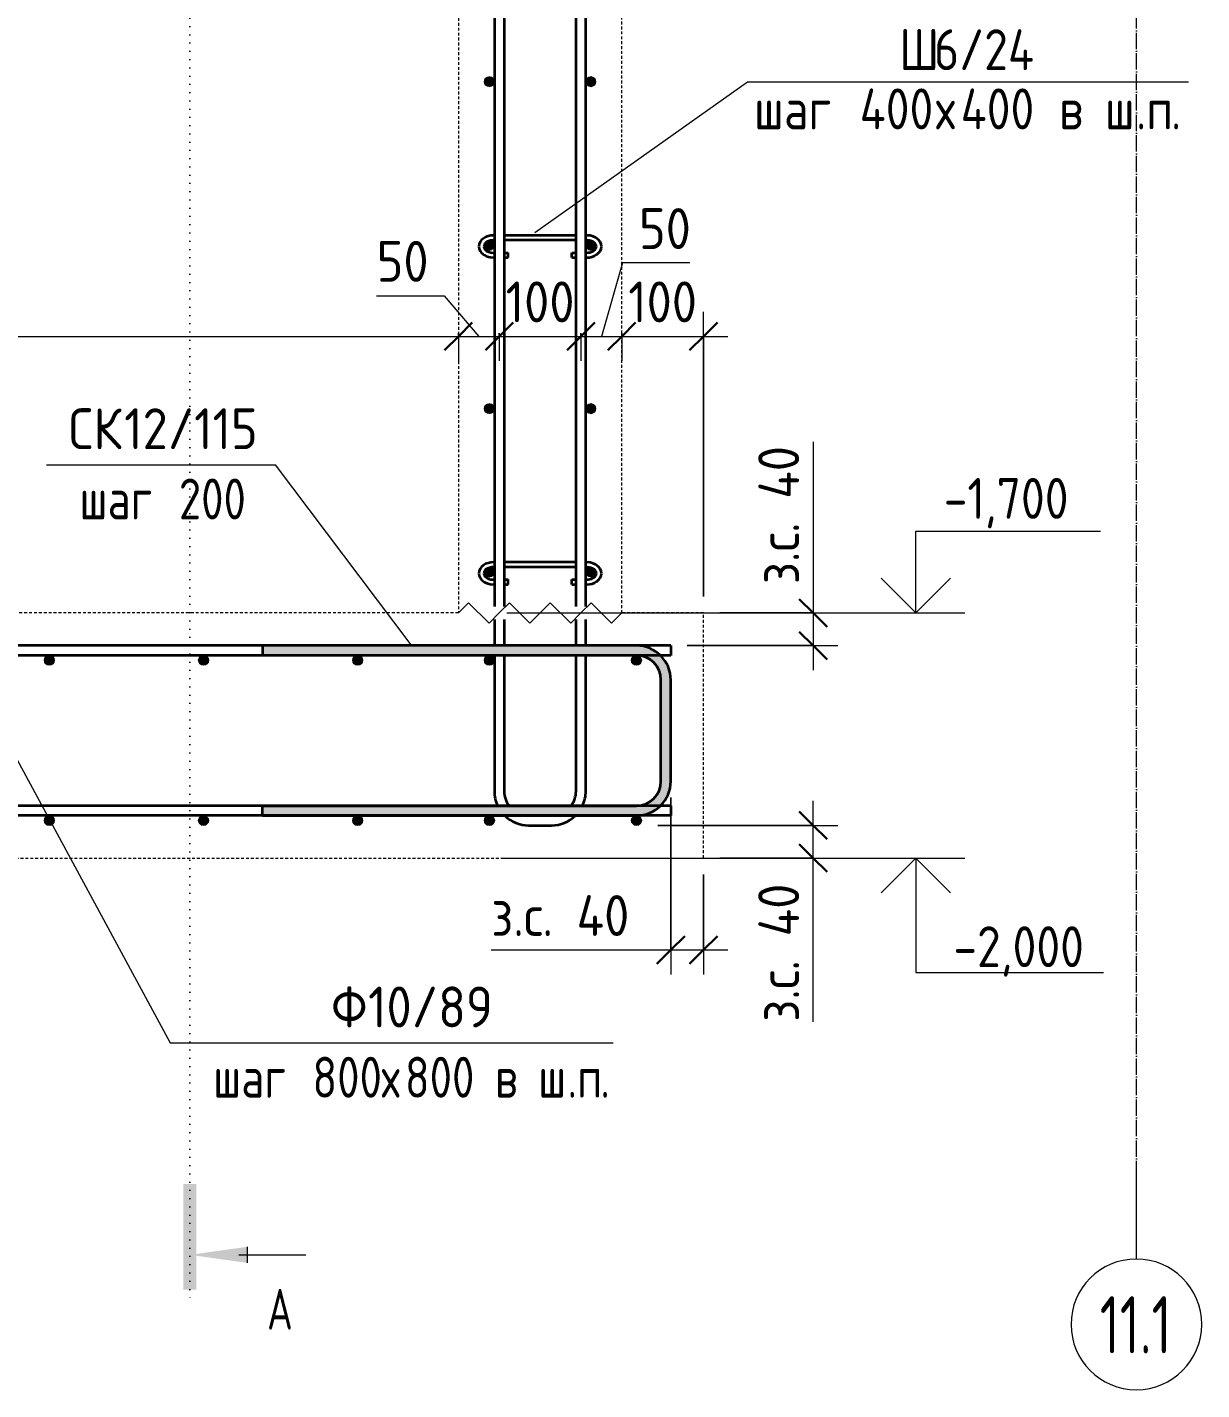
# Model space of a CAD drawing. Header units: millimetres. Extents: x 28954 to 49618, y -2651 to 78735.
# Drawn here: x 44268 to 45706, y -2651 to -983 of the extents above; entities that cross this region are included whole.
import ezdxf

# ---------------------------------------------------------------- set-up
doc = ezdxf.new("R2010")
doc.units = ezdxf.units.MM
for name, pattern in [('01 Штриховая _4 мм_', [6, 3.5, -2.5]), ('02 Штрихпунктирная _20 мм_', [25, 20, -2.5, 0, -2.5]), ('04 Пунктир 10мм', [10, 0, -10])]:
    doc.linetypes.add(name, pattern=pattern)
for name, color, linetype, lineweight in [('AA_Dim', 7, 'Continuous', 9), ('AA_Dim-20', 7, 'Continuous', 9), ('AA_Oformlenie', 7, 'Continuous', 9), ('AA_Razrez', 7, 'Continuous', 9), ('AA_Vinoska', 7, 'Continuous', 9), ('AA_Visotnaya otmetka', 7, 'Continuous', 9), ('KR_Armatura', 7, 'Continuous', 20), ('KR_Armatura_Tonkie', 7, 'Continuous', 20), ('Оси', 7, 'Continuous', 9)]:
    doc.layers.add(name, color=color, linetype=linetype, lineweight=lineweight)
doc.layers.add('AF_Stena_Опалубка', color=7, linetype='Continuous', lineweight=20, true_color=0x0063c6)
doc.layers.add('KR_Fundament', color=7, linetype='Continuous', lineweight=20, true_color=0x804000)
doc.styles.add('ISOCPEUR', font='isocpeur.TTF', dxfattribs={"width": 0.7, "height": 50})
doc.styles.add('ISOCPEUR_1', font='isocpeur.TTF', dxfattribs={"width": 0.9, "height": 50})
doc.styles.add('ISOCPEUR_2', font='isocpeur.TTF', dxfattribs={"width": 0.8, "height": 50})
doc.styles.add('ISOCPEUR_3', font='isocpeur.TTF', dxfattribs={"width": 0.7, "height": 70})
doc.styles.add('ISOCPEUR_4', font='isocpeur.TTF', dxfattribs={"width": 0.85, "height": 50})
doc.dimstyles.new('00_Точн_3_знака__прозр_', dxfattribs={"dimscale": 304.8, "dimtxt": 50.137748, "dimasz": 0.111549, "dimexe": 0.098425, "dimexo": 0.065617, "dimgap": 0.006562, "dimtad": 1, "dimdec": 3, "dimrnd": 0.001, "dimdsep": 46, "dimtxsty": 'ISOCPEUR_1', "dimblk1": 'OBLIQUE', "dimblk2": 'OBLIQUE', "dimsah": 1, "dimcen": 0.09, "dimdle": 0.098425, "dimazin": 0, "dimtfac": 1, "dimtdec": 4, "dimtix": 1, "dimtmove": 0, "dimatfit": 3, "dimfxl": 1, "dimtvp": 1, "dimtolj": 1, "dimtzin": 0, "dimlwd": 18, "dimlwe": 18, "dimarcsym": 2})
doc.dimstyles.new('00_Точн_3_знака__прозр__1', dxfattribs={"dimscale": 304.8, "dimtxt": 50.137748, "dimasz": 0.111549, "dimexe": 0.098425, "dimexo": 0.065617, "dimgap": 0.006562, "dimtad": 1, "dimdec": 3, "dimrnd": 0.001, "dimdsep": 46, "dimtxsty": 'ISOCPEUR_1', "dimblk1": 'OBLIQUE', "dimblk2": 'OBLIQUE', "dimsah": 1, "dimcen": 0.09, "dimdle": 0.098425, "dimazin": 0, "dimtfac": 1, "dimtdec": 4, "dimtix": 1, "dimtmove": 1, "dimatfit": 3, "dimfxl": 1, "dimtvp": 1, "dimtolj": 1, "dimtzin": 0, "dimlwd": 18, "dimlwe": 18, "dimarcsym": 2})

# ---------------------------------------------------------------- blocks, each defined once
blk = doc.blocks.new('Последовательность узлов - 3мм масшт20 маскировка-904226-Б-Б Арм')
at = {"layer": 'AA_Oformlenie'}
for p, q in [((76335, -270), (76347.5, -257.5)), ((76372.5, -282.5), (76347.5, -257.5)), ((76385, -270), (76397.5, -257.5)), ((76422.5, -282.5), (76397.5, -257.5)), ((76435, -270), (76447.5, -257.5)), ((76472.5, -282.5), (76447.5, -257.5)), ((76485, -270), (76497.5, -257.5)), ((76522.5, -282.5), (76497.5, -257.5)), ((76385, -270), (76372.5, -282.5)), ((76435, -270), (76422.5, -282.5)), ((76485, -270), (76472.5, -282.5)), ((76535, -270), (76522.5, -282.5))]:
    blk.add_line(p, q, dxfattribs=at)
blk = doc.blocks.new('Разрез - Номер узла_ спереди-394134-Б-Б Арм')
at = {"layer": 'AA_Razrez'}
for points in [[(77488.3, -2398.9), (77504.2, -2398.9), (77504.2, -2528.1), (77488.3, -2528.1)], [(77567, -2475.6), (77567, -2495.4), (77496.4, -2485.5)]]:
    blk.add_hatch(color=256, dxfattribs=at).paths.add_polyline_path(points)
for p, q in [((77567, -2495.4), (77567, -2475.6)), ((77556.4, -2485.5), (77638.3, -2485.5))]:
    blk.add_line(p, q, dxfattribs=at)
blk = doc.blocks.new('Высотные отметки - Стрелка вниз высокая-400290-Б-Б Арм')
at = {"layer": 'AA_Vinoska'}
for p, q in [((78324.9, -2000), (78444.9, -2000)), ((78384.9, -2000), (78342.5, -2042.4)), ((78384.9, -2000), (78384.9, -2140)), ((78384.9, -2000), (78427.3, -2042.4)), ((78384.9, -2140), (78614.9, -2140))]:
    blk.add_line(p, q, dxfattribs=at)
blk = doc.blocks.new('Высотные отметки - Стрелка вверх-400292-Б-Б Арм')
at = {"layer": 'AA_Vinoska'}
for p, q in [((78384.9, -1600), (78610.9, -1600)), ((78384.9, -1700), (78384.9, -1600)), ((78384.9, -1700), (78342.5, -1657.6)), ((78384.9, -1700), (78427.3, -1657.6)), ((78324.9, -1700), (78444.9, -1700))]:
    blk.add_line(p, q, dxfattribs=at)
blk = doc.blocks.new('DIMBLOCK82-Б-Б Арм')
at = {"layer": 'AA_Dim-20', "color": 30, "lineweight": 30, "true_color": 0xff8000, "transparency": 16777216}
for p, q in [((43506, -1361.6), (43523, -1344.6)), ((44796, -1361.6), (44813, -1344.6)), ((43506, -1361.6), (43489, -1378.6)), ((44796, -1361.6), (44779, -1378.6))]:
    blk.add_line(p, q, dxfattribs=at)
at = {"layer": 'AA_Dim-20', "color": 30, "lineweight": 18, "true_color": 0xff8000, "transparency": 16777216}
for p, q in [((43506, -1357.5), (43506, -1391.6)), ((43506, -1361.6), (43506, -1357.5)), ((43506, -1361.6), (44796, -1361.6)), ((44796, -1357.5), (44796, -1391.6)), ((44796, -1361.6), (44796, -1357.5))]:
    blk.add_line(p, q, dxfattribs=at)
at = {"layer": 'AA_Dim-20', "color": 0, "lineweight": 18, "transparency": 16777216, "insert": (44093.3, -1294.4), "char_height": 50, "width": 138.494, "attachment_point": 1, "line_spacing_factor": 1.135194, "style": 'ISOCPEUR_1'}
blk.add_mtext('1290', dxfattribs=at)
blk = doc.blocks.new('_Oblique')
at = {"color": 0, "linetype": 'ByBlock', "lineweight": -2}
blk.add_line((-0.5, -0.5), (0.5, 0.5), dxfattribs=at)
blk = doc.blocks.new('DIMBLOCK83-Б-Б Арм')
at = {"layer": 'AA_Dim-20', "color": 30, "lineweight": 18, "true_color": 0xff8000, "transparency": 16777216}
for p, q in [((44695.9, -1312), (44778.4, -1312)), ((44778.4, -1312), (44821, -1361.6)), ((44796, -1357.5), (44796, -1391.6)), ((44796, -1361.6), (44796, -1357.5)), ((44796, -1361.6), (44846, -1361.6)), ((44846, -1357.5), (44846, -1391.6)), ((44846, -1361.6), (44846, -1357.5))]:
    blk.add_line(p, q, dxfattribs=at)
at = {"layer": 'AA_Dim-20', "color": 30, "lineweight": 30, "true_color": 0xff8000, "transparency": 16777216}
for p, q in [((44796, -1361.6), (44813, -1344.6)), ((44846, -1361.6), (44863, -1344.6)), ((44796, -1361.6), (44779, -1378.6)), ((44846, -1361.6), (44829, -1378.6))]:
    blk.add_line(p, q, dxfattribs=at)
at = {"layer": 'AA_Dim-20', "color": 0, "lineweight": 18, "transparency": 16777216, "insert": (44695.9, -1244.8), "char_height": 50, "width": 74.923, "attachment_point": 1, "line_spacing_factor": 1.135194, "style": 'ISOCPEUR_1'}
blk.add_mtext('50', dxfattribs=at)
blk = doc.blocks.new('DIMBLOCK84-Б-Б Арм')
at = {"layer": 'AA_Dim-20', "color": 30, "lineweight": 30, "true_color": 0xff8000, "transparency": 16777216}
for p, q in [((44846, -1361.6), (44863, -1344.6)), ((44946, -1361.6), (44963, -1344.6)), ((44846, -1361.6), (44829, -1378.6)), ((44946, -1361.6), (44929, -1378.6))]:
    blk.add_line(p, q, dxfattribs=at)
at = {"layer": 'AA_Dim-20', "color": 30, "lineweight": 18, "true_color": 0xff8000, "transparency": 16777216}
for p, q in [((44846, -1357.5), (44846, -1391.6)), ((44846, -1361.6), (44846, -1357.5)), ((44846, -1361.6), (44946, -1361.6)), ((44946, -1357.5), (44946, -1391.6)), ((44946, -1361.6), (44946, -1357.5))]:
    blk.add_line(p, q, dxfattribs=at)
at = {"layer": 'AA_Dim-20', "color": 0, "lineweight": 18, "transparency": 16777216, "insert": (44853.9, -1294.4), "char_height": 50, "width": 101.032, "attachment_point": 1, "line_spacing_factor": 1.135194, "style": 'ISOCPEUR_1'}
blk.add_mtext('100', dxfattribs=at)
blk = doc.blocks.new('DIMBLOCK85-Б-Б Арм')
at = {"layer": 'AA_Dim-20', "color": 30, "lineweight": 18, "true_color": 0xff8000, "transparency": 16777216}
for p, q in [((44997, -1271.8), (44971, -1361.6)), ((45079.5, -1271.8), (44997, -1271.8)), ((44946, -1357.5), (44946, -1391.6)), ((44946, -1361.6), (44946, -1357.5)), ((44946, -1361.6), (45026, -1361.6)), ((44996, -1357.5), (44996, -1391.6)), ((44996, -1361.6), (44996, -1357.5))]:
    blk.add_line(p, q, dxfattribs=at)
at = {"layer": 'AA_Dim-20', "color": 30, "lineweight": 30, "true_color": 0xff8000, "transparency": 16777216}
for p, q in [((44946, -1361.6), (44963, -1344.6)), ((44996, -1361.6), (45013, -1344.6)), ((44946, -1361.6), (44929, -1378.6)), ((44996, -1361.6), (44979, -1378.6))]:
    blk.add_line(p, q, dxfattribs=at)
at = {"layer": 'AA_Dim-20', "color": 0, "lineweight": 18, "transparency": 16777216, "insert": (45017, -1204.7), "char_height": 50, "width": 74.923, "attachment_point": 1, "line_spacing_factor": 1.135194, "style": 'ISOCPEUR_1'}
blk.add_mtext('50', dxfattribs=at)
blk = doc.blocks.new('DIMBLOCK86-Б-Б Арм')
at = {"layer": 'AA_Dim-20', "color": 30, "lineweight": 18, "true_color": 0xff8000, "transparency": 16777216}
for p, q in [((45096, -1680), (45096, -1331.6)), ((44966, -1361.6), (45126, -1361.6)), ((44996, -1357.5), (44996, -1391.6)), ((44996, -1361.6), (44996, -1357.5)), ((45096, -1361.6), (45096, -1680))]:
    blk.add_line(p, q, dxfattribs=at)
at = {"layer": 'AA_Dim-20', "color": 30, "lineweight": 30, "true_color": 0xff8000, "transparency": 16777216}
for p, q in [((44996, -1361.6), (45013, -1344.6)), ((45096, -1361.6), (45113, -1344.6)), ((44996, -1361.6), (44979, -1378.6)), ((45096, -1361.6), (45079, -1378.6))]:
    blk.add_line(p, q, dxfattribs=at)
at = {"layer": 'AA_Dim-20', "color": 0, "lineweight": 18, "transparency": 16777216, "insert": (45003.9, -1294.4), "char_height": 50, "width": 101.032, "attachment_point": 1, "line_spacing_factor": 1.135194, "style": 'ISOCPEUR_1'}
blk.add_mtext('100', dxfattribs=at)
blk = doc.blocks.new('DIMBLOCK93-Б-Б Арм')
at = {"layer": 'AA_Dim-20', "color": 30, "lineweight": 18, "true_color": 0xff8000, "transparency": 16777216}
for p, q in [((45056, -1926), (45056, -2142.4)), ((45056, -2112.4), (45056, -1926)), ((45096, -2020), (45096, -2142.4)), ((45096, -2112.4), (45096, -2020)), ((44836.2, -2112.4), (45030.3, -2112.4)), ((45026, -2112.4), (45126, -2112.4)), ((45030.3, -2112.4), (45076, -2112.4))]:
    blk.add_line(p, q, dxfattribs=at)
at = {"layer": 'AA_Dim-20', "color": 30, "lineweight": 30, "true_color": 0xff8000, "transparency": 16777216}
for p, q in [((45056, -2112.4), (45073, -2095.4)), ((45096, -2112.4), (45113, -2095.4)), ((45056, -2112.4), (45039, -2129.4)), ((45096, -2112.4), (45079, -2129.4))]:
    blk.add_line(p, q, dxfattribs=at)
at = {"layer": 'AA_Dim-20', "color": 0, "lineweight": 18, "transparency": 16777216, "insert": (44836.2, -2045.3), "char_height": 50, "width": 208.876, "attachment_point": 1, "line_spacing_factor": 1.135194, "style": 'ISOCPEUR_1'}
blk.add_mtext('з.с. 40', dxfattribs=at)
blk = doc.blocks.new('DIMBLOCK94-Б-Б Арм')
at = {"layer": 'AA_Dim-20', "color": 30, "lineweight": 18, "true_color": 0xff8000, "transparency": 16777216}
for p, q in [((45230.3, -2030), (45230.3, -1930)), ((45040, -1960), (45260.3, -1960)), ((45230.3, -1960), (45040, -1960)), ((45230.3, -2006.3), (45230.3, -1980)), ((45116, -2000), (45260.3, -2000)), ((45230.3, -2000), (45116, -2000)), ((45230.3, -2200.3), (45230.3, -2006.3))]:
    blk.add_line(p, q, dxfattribs=at)
at = {"layer": 'AA_Dim-20', "color": 30, "lineweight": 30, "true_color": 0xff8000, "transparency": 16777216}
for p, q in [((45230.3, -1960), (45213.3, -1943)), ((45230.3, -1960), (45247.3, -1977)), ((45230.3, -2000), (45213.3, -1983)), ((45230.3, -2000), (45247.3, -2017))]:
    blk.add_line(p, q, dxfattribs=at)
at = {"layer": 'AA_Dim-20', "color": 0, "lineweight": 18, "transparency": 16777216, "insert": (45163.1, -2200.3), "char_height": 50, "width": 208.876, "attachment_point": 1, "rotation": 90, "line_spacing_factor": 1.135194, "style": 'ISOCPEUR_1'}
blk.add_mtext('з.с. 40', dxfattribs=at)
blk = doc.blocks.new('DIMBLOCK95-Б-Б Арм')
at = {"layer": 'AA_Dim-20', "color": 30, "lineweight": 18, "true_color": 0xff8000, "transparency": 16777216}
for p, q in [((45230.3, -1490.7), (45230.3, -1684.8)), ((45230.3, -1670), (45230.3, -1770)), ((45116, -1700), (45260.3, -1700)), ((45230.3, -1700), (45116, -1700)), ((45230.3, -1684.8), (45230.3, -1720)), ((45076, -1740), (45260.3, -1740)), ((45230.3, -1740), (45076, -1740))]:
    blk.add_line(p, q, dxfattribs=at)
at = {"layer": 'AA_Dim-20', "color": 30, "lineweight": 30, "true_color": 0xff8000, "transparency": 16777216}
for p, q in [((45230.3, -1700), (45213.3, -1683)), ((45230.3, -1700), (45247.3, -1717)), ((45230.3, -1740), (45213.3, -1723)), ((45230.3, -1740), (45247.3, -1757))]:
    blk.add_line(p, q, dxfattribs=at)
at = {"layer": 'AA_Dim-20', "color": 0, "lineweight": 18, "transparency": 16777216, "insert": (45163.1, -1664.8), "char_height": 50, "width": 208.876, "attachment_point": 1, "rotation": 90, "line_spacing_factor": 1.135194, "style": 'ISOCPEUR_1'}
blk.add_mtext('з.с. 40', dxfattribs=at)
blk = doc.blocks.new('042_М_Арматуры - Диам длина поз _ Комментарий полка 25-3827468-Б-Б Арм')
at = {"layer": 'AA_Vinoska'}
blk.add_line((77514.3, -2226.2), (78014.3, -2226.2), dxfattribs=at)
blk = doc.blocks.new('044_М_Универсальная с полкой - Марка_Комментарий полка 27-3828024-Б-Б Арм')
at = {"layer": 'AA_Vinoska'}
blk.add_line((78178.8, -1050.3), (78718.8, -1050.3), dxfattribs=at)
blk = doc.blocks.new('042_М_Арматуры - Диам длина поз _ Комментарий-2260297-Б-Б Арм')
at = {"layer": 'AA_Vinoska'}
blk.add_line((76659.7, -2319.6), (76939.7, -2319.6), dxfattribs=at)
blk = doc.blocks.new('Ось сетки - d_4мм-2765513-Б-Б Арм')
at = {"layer": 'Оси', "color": 12, "true_color": 0xc80000}
for start, end in [(0, 180), (0, 180), (180, 360), (180, 360)]:
    blk.add_arc((75655, -2570.6), 80, start, end, dxfattribs=at)

msp = doc.modelspace()

# ---------------------------------------------------------------- hatches: boundary and pattern name
at = {"layer": 'KR_Armatura', "lineweight": 9}
h = msp.add_hatch(color=256, dxfattribs=at)
edge = h.paths.add_edge_path()
edge.add_arc((44833.991, -1050), 6, 0, 360)
for points in [[(44833.991, -1056), (44839.1872, -1053), (44839.1872, -1047), (44833.991, -1044), (44828.7948, -1047), (44828.7948, -1053)], [(44957.991, -1056), (44963.1872, -1053), (44963.1872, -1047), (44957.991, -1044), (44952.7948, -1047), (44952.7948, -1053)], [(44833.991, -1256), (44839.1872, -1253), (44839.1872, -1247), (44833.991, -1244), (44828.7948, -1247), (44828.7948, -1253)], [(44957.991, -1256), (44963.1872, -1253), (44963.1872, -1247), (44957.991, -1244), (44952.7948, -1247), (44952.7948, -1253)], [(44833.991, -1456), (44839.1872, -1453), (44839.1872, -1447), (44833.991, -1444), (44828.7948, -1447), (44828.7948, -1453)], [(44957.991, -1456), (44963.1872, -1453), (44963.1872, -1447), (44957.991, -1444), (44952.7948, -1447), (44952.7948, -1453)], [(44833.991, -1656), (44839.1872, -1653), (44839.1872, -1647), (44833.991, -1644), (44828.7948, -1647), (44828.7948, -1653)], [(44957.991, -1656), (44963.1872, -1653), (44963.1872, -1647), (44957.991, -1644), (44952.7948, -1647), (44952.7948, -1653)]]:
    msp.add_hatch(color=256, dxfattribs=at).paths.add_polyline_path(points)
h = msp.add_hatch(color=256, dxfattribs=at)
edge = h.paths.add_edge_path()
edge.add_arc((44957.991, -1050), 6, 0, 360)
h = msp.add_hatch(color=256, dxfattribs=at)
edge = h.paths.add_edge_path()
edge.add_arc((44833.991, -1250), 6, 0, 360)
h = msp.add_hatch(color=256, dxfattribs=at)
edge = h.paths.add_edge_path()
edge.add_arc((44957.991, -1250), 6, 0, 360)
h = msp.add_hatch(color=256, dxfattribs=at)
edge = h.paths.add_edge_path()
edge.add_arc((44833.991, -1450), 6, 0, 360)
h = msp.add_hatch(color=256, dxfattribs=at)
edge = h.paths.add_edge_path()
edge.add_arc((44957.991, -1450), 6, 0, 360)
h = msp.add_hatch(color=256, dxfattribs=at)
edge = h.paths.add_edge_path()
edge.add_arc((44833.991, -1650), 6, 0, 360)
h = msp.add_hatch(color=256, dxfattribs=at)
edge = h.paths.add_edge_path()
edge.add_arc((44957.991, -1650), 6, 0, 360)
at = {"layer": 'KR_Armatura'}
h = msp.add_hatch(color=256, dxfattribs=at)
edge = h.paths.add_edge_path()
edge.add_arc((44295.3243, -1758), 6, 0, 360)
for points in [[(44292.3243, -1763.1962), (44298.3243, -1763.1962), (44301.3243, -1758), (44298.3243, -1752.8038), (44292.3243, -1752.8038), (44289.3243, -1758)], [(44480.991, -1763.1962), (44486.991, -1763.1962), (44489.991, -1758), (44486.991, -1752.8038), (44480.991, -1752.8038), (44477.991, -1758)], [(44669.6577, -1763.1962), (44675.6577, -1763.1962), (44678.6577, -1758), (44675.6577, -1752.8038), (44669.6577, -1752.8038), (44666.6577, -1758)], [(44830.991, -1763.1962), (44836.991, -1763.1962), (44839.991, -1758), (44836.991, -1752.8038), (44830.991, -1752.8038), (44827.991, -1758)], [(45010.991, -1763.1962), (45016.991, -1763.1962), (45019.991, -1758), (45016.991, -1752.8038), (45010.991, -1752.8038), (45007.991, -1758)], [(44292.3243, -1959.1962), (44298.3243, -1959.1962), (44301.3243, -1954), (44298.3243, -1948.8038), (44292.3243, -1948.8038), (44289.3243, -1954)], [(44480.991, -1959.1962), (44486.991, -1959.1962), (44489.991, -1954), (44486.991, -1948.8038), (44480.991, -1948.8038), (44477.991, -1954)], [(44669.6577, -1959.1962), (44675.6577, -1959.1962), (44678.6577, -1954), (44675.6577, -1948.8038), (44669.6577, -1948.8038), (44666.6577, -1954)], [(44830.991, -1959.1962), (44836.991, -1959.1962), (44839.991, -1954), (44836.991, -1948.8038), (44830.991, -1948.8038), (44827.991, -1954)], [(45010.991, -1959.1962), (45016.991, -1959.1962), (45019.991, -1954), (45016.991, -1948.8038), (45010.991, -1948.8038), (45007.991, -1954)]]:
    msp.add_hatch(color=256, dxfattribs=at).paths.add_polyline_path(points)
h = msp.add_hatch(color=256, dxfattribs=at)
edge = h.paths.add_edge_path()
edge.add_arc((44483.991, -1758), 6, 0, 360)
h = msp.add_hatch(color=256, dxfattribs=at)
edge = h.paths.add_edge_path()
edge.add_arc((44672.6577, -1758), 6, 0, 360)
h = msp.add_hatch(color=256, dxfattribs=at)
edge = h.paths.add_edge_path()
edge.add_arc((44833.991, -1758), 6, 0, 360)
h = msp.add_hatch(color=256, dxfattribs=at)
edge = h.paths.add_edge_path()
edge.add_arc((45013.991, -1758), 6, 0, 360)
h = msp.add_hatch(color=256, dxfattribs=at)
edge = h.paths.add_edge_path()
edge.add_arc((44295.3243, -1954), 6, 0, 360)
h = msp.add_hatch(color=256, dxfattribs=at)
edge = h.paths.add_edge_path()
edge.add_arc((44483.991, -1954), 6, 0, 360)
h = msp.add_hatch(color=256, dxfattribs=at)
edge = h.paths.add_edge_path()
edge.add_arc((44672.6577, -1954), 6, 0, 360)
h = msp.add_hatch(color=256, dxfattribs=at)
edge = h.paths.add_edge_path()
edge.add_arc((44833.991, -1954), 6, 0, 360)
h = msp.add_hatch(color=256, dxfattribs=at)
edge = h.paths.add_edge_path()
edge.add_arc((45013.991, -1954), 6, 0, 360)
at = {"layer": 'KR_Armatura_Tonkie'}
for points in [[(44807.4158, -1752), (45013.991, -1752), (45013.991, -1740), (44555.991, -1740), (44555.991, -1752), (44571.466, -1752)], [(45043.991, -1782), (45055.991, -1782), (45054.5599, -1771.1296), (45050.3641, -1761), (45043.3656, -1752.053), (45034.991, -1745.6269), (45024.8614, -1741.4311), (45013.991, -1740), (45013.991, -1752), (45021.7556, -1753.0222), (45028.991, -1756.0192), (45035.2042, -1760.7868), (45039.9718, -1767), (45042.9688, -1774.2354), (45043.3656, -1777.2492)], [(45055.991, -1906), (45055.991, -1782), (45043.991, -1782), (45043.991, -1906)], [(45013.991, -1948), (45024.8614, -1946.5689), (45034.991, -1942.3731), (45043.6895, -1935.6985), (45050.3641, -1927), (45054.5599, -1916.8704), (45055.991, -1906), (45043.991, -1906), (45042.9688, -1913.7646), (45039.9718, -1921), (45035.2042, -1927.2132), (45028.991, -1931.9808), (45021.7556, -1934.9778), (45013.991, -1936)], [(44555.991, -1948), (45013.991, -1948), (45013.991, -1936), (44555.991, -1936)]]:
    msp.add_hatch(color=256, dxfattribs=at).paths.add_polyline_path(points)

# ---------------------------------------------------------------- linework, layer by layer
at = {"layer": 'AA_Razrez', "color": 7, "linetype": '04 Пунктир 10мм', "true_color": 0xffffff}
msp.add_line((44467.3456, 643.6944), (44467.3456, -2545.5184), dxfattribs=at)
at = {"layer": 'AA_Vinoska'}
for p, q in [((44889.6806, -1234.4382), (45149.8311, -1050.3385)), ((44738.1741, -1738.9768), (44571.9353, -1518.5966)), ((44242.0738, -1854.1355), (44443.2357, -2226.1715)), ((44443.2357, -2226.1715), (44485.2491, -2226.1715))]:
    msp.add_line(p, q, dxfattribs=at)
at = {"layer": 'AA_Visotnaya otmetka', "color": 92, "true_color": 0x00cc00}
for p, q in [((44855.3769, -1700), (45019.3407, -1700)), ((45019.3407, -1700), (45355.8979, -1700))]:
    msp.add_line(p, q, dxfattribs=at)
at = {"layer": 'AA_Visotnaya otmetka'}
for p, q in [((44849.6238, -2000), (45137.2795, -2000)), ((45137.2795, -2000), (45355.8979, -2000))]:
    msp.add_line(p, q, dxfattribs=at)
at = {"layer": 'AF_Stena_Опалубка', "linetype": '01 Штриховая _4 мм_'}
for p, q in [((44795.991, -270), (44795.991, -1700)), ((44995.991, -1700), (44995.991, -270))]:
    msp.add_line(p, q, dxfattribs=at)
at = {"layer": 'KR_Armatura', "lineweight": 9}
for p, q in [((44833.991, -1044), (44828.7948, -1047)), ((44828.7948, -1047), (44828.7948, -1053)), ((44839.1872, -1047), (44833.991, -1044)), ((44839.1872, -1053), (44839.1872, -1047)), ((44957.991, -1044), (44952.7948, -1047)), ((44952.7948, -1047), (44952.7948, -1053)), ((44963.1872, -1047), (44957.991, -1044)), ((44963.1872, -1053), (44963.1872, -1047)), ((44828.7948, -1053), (44833.991, -1056)), ((44833.991, -1056), (44839.1872, -1053)), ((44952.7948, -1053), (44957.991, -1056)), ((44957.991, -1056), (44963.1872, -1053)), ((44833.991, -1244), (44828.7948, -1247)), ((44828.7948, -1247), (44828.7948, -1253)), ((44839.1872, -1247), (44833.991, -1244)), ((44839.1872, -1253), (44839.1872, -1247)), ((44957.991, -1244), (44952.7948, -1247)), ((44952.7948, -1247), (44952.7948, -1253)), ((44963.1872, -1247), (44957.991, -1244)), ((44963.1872, -1253), (44963.1872, -1247)), ((44828.7948, -1253), (44833.991, -1256)), ((44833.991, -1256), (44839.1872, -1253)), ((44952.7948, -1253), (44957.991, -1256)), ((44957.991, -1256), (44963.1872, -1253)), ((44833.991, -1444), (44828.7948, -1447)), ((44828.7948, -1447), (44828.7948, -1453)), ((44839.1872, -1447), (44833.991, -1444)), ((44839.1872, -1453), (44839.1872, -1447)), ((44957.991, -1444), (44952.7948, -1447)), ((44952.7948, -1447), (44952.7948, -1453)), ((44963.1872, -1447), (44957.991, -1444)), ((44963.1872, -1453), (44963.1872, -1447)), ((44828.7948, -1453), (44833.991, -1456)), ((44833.991, -1456), (44839.1872, -1453)), ((44952.7948, -1453), (44957.991, -1456)), ((44957.991, -1456), (44963.1872, -1453)), ((44833.991, -1644), (44828.7948, -1647)), ((44828.7948, -1647), (44828.7948, -1653)), ((44839.1872, -1647), (44833.991, -1644)), ((44839.1872, -1653), (44839.1872, -1647)), ((44957.991, -1644), (44952.7948, -1647)), ((44952.7948, -1647), (44952.7948, -1653)), ((44963.1872, -1647), (44957.991, -1644)), ((44963.1872, -1653), (44963.1872, -1647)), ((44828.7948, -1653), (44833.991, -1656)), ((44833.991, -1656), (44839.1872, -1653)), ((44952.7948, -1653), (44957.991, -1656)), ((44957.991, -1656), (44963.1872, -1653))]:
    msp.add_line(p, q, dxfattribs=at)
at = {"layer": 'KR_Armatura'}
for p, q in [((44292.3243, -1752.8038), (44289.3243, -1758)), ((44289.3243, -1758), (44292.3243, -1763.1962)), ((44298.3243, -1752.8038), (44292.3243, -1752.8038)), ((44292.3243, -1763.1962), (44298.3243, -1763.1962)), ((44301.3243, -1758), (44298.3243, -1752.8038)), ((44298.3243, -1763.1962), (44301.3243, -1758)), ((44480.991, -1752.8038), (44477.991, -1758)), ((44477.991, -1758), (44480.991, -1763.1962)), ((44486.991, -1752.8038), (44480.991, -1752.8038)), ((44480.991, -1763.1962), (44486.991, -1763.1962)), ((44489.991, -1758), (44486.991, -1752.8038)), ((44486.991, -1763.1962), (44489.991, -1758)), ((44669.6577, -1752.8038), (44666.6577, -1758)), ((44666.6577, -1758), (44669.6577, -1763.1962)), ((44675.6577, -1752.8038), (44669.6577, -1752.8038)), ((44669.6577, -1763.1962), (44675.6577, -1763.1962)), ((44678.6577, -1758), (44675.6577, -1752.8038)), ((44675.6577, -1763.1962), (44678.6577, -1758)), ((44830.991, -1752.8038), (44827.991, -1758)), ((44827.991, -1758), (44830.991, -1763.1962)), ((44836.991, -1752.8038), (44830.991, -1752.8038)), ((44830.991, -1763.1962), (44836.991, -1763.1962)), ((44839.991, -1758), (44836.991, -1752.8038)), ((44836.991, -1763.1962), (44839.991, -1758)), ((45010.991, -1752.8038), (45007.991, -1758)), ((45007.991, -1758), (45010.991, -1763.1962)), ((45016.991, -1752.8038), (45010.991, -1752.8038)), ((45010.991, -1763.1962), (45016.991, -1763.1962)), ((45019.991, -1758), (45016.991, -1752.8038)), ((45016.991, -1763.1962), (45019.991, -1758)), ((44292.3243, -1948.8038), (44289.3243, -1954)), ((44298.3243, -1948.8038), (44292.3243, -1948.8038)), ((44301.3243, -1954), (44298.3243, -1948.8038)), ((44480.991, -1948.8038), (44477.991, -1954)), ((44486.991, -1948.8038), (44480.991, -1948.8038)), ((44489.991, -1954), (44486.991, -1948.8038)), ((44669.6577, -1948.8038), (44666.6577, -1954)), ((44675.6577, -1948.8038), (44669.6577, -1948.8038)), ((44678.6577, -1954), (44675.6577, -1948.8038)), ((44830.991, -1948.8038), (44827.991, -1954)), ((44836.991, -1948.8038), (44830.991, -1948.8038)), ((44839.991, -1954), (44836.991, -1948.8038)), ((45010.991, -1948.8038), (45007.991, -1954)), ((45016.991, -1948.8038), (45010.991, -1948.8038)), ((45019.991, -1954), (45016.991, -1948.8038)), ((44289.3243, -1954), (44292.3243, -1959.1962)), ((44292.3243, -1959.1962), (44298.3243, -1959.1962)), ((44298.3243, -1959.1962), (44301.3243, -1954)), ((44477.991, -1954), (44480.991, -1959.1962)), ((44480.991, -1959.1962), (44486.991, -1959.1962)), ((44486.991, -1959.1962), (44489.991, -1954)), ((44666.6577, -1954), (44669.6577, -1959.1962)), ((44669.6577, -1959.1962), (44675.6577, -1959.1962)), ((44675.6577, -1959.1962), (44678.6577, -1954)), ((44827.991, -1954), (44830.991, -1959.1962)), ((44830.991, -1959.1962), (44836.991, -1959.1962)), ((44836.991, -1959.1962), (44839.991, -1954)), ((45007.991, -1954), (45010.991, -1959.1962)), ((45010.991, -1959.1962), (45016.991, -1959.1962)), ((45016.991, -1959.1962), (45019.991, -1954))]:
    msp.add_line(p, q, dxfattribs=at)
at = {"layer": 'KR_Armatura', "lineweight": 9}
for centre in [(44833.991, -1050), (44957.991, -1050), (44833.991, -1250), (44957.991, -1250), (44833.991, -1450), (44957.991, -1450), (44833.991, -1650), (44957.991, -1650)]:
    msp.add_circle(centre, 6, dxfattribs=at)
at = {"layer": 'KR_Armatura'}
for centre in [(44295.3243, -1758), (44483.991, -1758), (44672.6577, -1758), (44833.991, -1758), (45013.991, -1758), (44295.3243, -1954), (44483.991, -1954), (44672.6577, -1954), (44833.991, -1954), (45013.991, -1954)]:
    msp.add_circle(centre, 6, dxfattribs=at)
at = {"layer": 'KR_Armatura_Tonkie', "lineweight": 35}
for p, q in [((44839.991, -278), (44839.991, -1692)), ((44851.991, -278), (44851.991, -1692)), ((44939.991, -1692), (44939.991, -278)), ((44951.991, -1692), (44951.991, -278)), ((44821.3913, -1248.725), (44820.991, -1251.6066)), ((44822.5442, -1246.0313), (44821.3913, -1248.725)), ((44824.3385, -1243.6534), (44822.5442, -1246.0313)), ((44826.6523, -1241.6571), (44824.3385, -1243.6534)), ((44829.3759, -1240.0751), (44826.6523, -1241.6571)), ((44827.3562, -1250.3353), (44826.991, -1251.6066)), ((44827.7214, -1249.064), (44827.3562, -1250.3353)), ((44828.6994, -1247.7743), (44827.7214, -1249.064)), ((44830.1164, -1246.5561), (44828.6994, -1247.7743)), ((44832.4075, -1238.9283), (44829.3759, -1240.0751)), ((44830.9809, -1246.0023), (44830.1164, -1246.5561)), ((44832.9807, -1245.0587), (44830.9809, -1246.0023)), ((44835.6468, -1238.233), (44832.4075, -1238.9283)), ((44835.2659, -1244.39), (44832.9807, -1245.0587)), ((44837.103, -1244.0984), (44835.2659, -1244.39)), ((44838.991, -1238), (44835.6468, -1238.233)), ((44838.991, -1244), (44837.103, -1244.0984)), ((44839.991, -1238), (44838.991, -1238)), ((44839.991, -1244), (44838.991, -1244)), ((44939.991, -1238), (44851.991, -1238)), ((44939.991, -1244), (44851.991, -1244)), ((44952.991, -1238), (44951.991, -1238)), ((44952.991, -1244), (44951.991, -1244)), ((44953.2011, -1238.0009), (44952.991, -1238)), ((44953.6229, -1244.011), (44952.991, -1244)), ((44957.1589, -1238.3638), (44953.2011, -1238.0009)), ((44956.1125, -1244.2719), (44953.6229, -1244.011)), ((44959.0013, -1245.0587), (44956.1125, -1244.2719)), ((44961.1226, -1239.4462), (44957.1589, -1238.3638)), ((44961.0011, -1246.0023), (44959.0013, -1245.0587)), ((44963.2826, -1247.7743), (44961.0011, -1246.0023)), ((44964.0127, -1240.8128), (44961.1226, -1239.4462)), ((44964.2606, -1249.064), (44963.2826, -1247.7743)), ((44967.6435, -1243.6534), (44964.0127, -1240.8128)), ((44964.991, -1251.6066), (44964.2606, -1249.064)), ((44969.4378, -1246.0313), (44967.6435, -1243.6534)), ((44970.5907, -1248.725), (44969.4378, -1246.0313)), ((44970.991, -1251.6066), (44970.5907, -1248.725)), ((44820.991, -1251.6066), (44821.3913, -1254.4882)), ((44821.3913, -1254.4882), (44822.5442, -1257.1819)), ((44822.5442, -1257.1819), (44824.3385, -1259.5598)), ((44824.3385, -1259.5598), (44827.9693, -1262.4004)), ((44826.991, -1251.6066), (44827.7214, -1254.1492)), ((44827.7214, -1254.1492), (44828.6994, -1255.4389)), ((44827.9693, -1262.4004), (44830.8594, -1263.767)), ((44828.6994, -1255.4389), (44830.9809, -1257.2109)), ((44830.8594, -1263.767), (44834.8231, -1264.8494)), ((44830.9809, -1257.2109), (44832.9807, -1258.1545)), ((44832.9807, -1258.1545), (44835.8695, -1258.9413)), ((44834.8231, -1264.8494), (44838.7809, -1265.2123)), ((44835.8695, -1258.9413), (44838.3591, -1259.2022)), ((44838.3591, -1259.2022), (44838.991, -1259.2132)), ((44838.7809, -1265.2123), (44838.991, -1265.2132)), ((44838.991, -1259.2132), (44839.991, -1259.2132)), ((44838.991, -1265.2132), (44839.991, -1265.2132)), ((44851.991, -1259.2132), (44856.991, -1259.2132)), ((44851.991, -1265.2132), (44856.991, -1265.2132)), ((44856.991, -1265.2132), (44856.991, -1259.2132)), ((44934.991, -1259.2132), (44939.991, -1259.2132)), ((44934.991, -1265.2132), (44934.991, -1259.2132)), ((44934.991, -1265.2132), (44939.991, -1265.2132)), ((44951.991, -1259.2132), (44952.991, -1259.2132)), ((44951.991, -1265.2132), (44952.991, -1265.2132)), ((44952.991, -1259.2132), (44954.879, -1259.1148)), ((44952.991, -1265.2132), (44956.3352, -1264.9802)), ((44954.879, -1259.1148), (44956.7161, -1258.8232)), ((44956.3352, -1264.9802), (44959.5745, -1264.2849)), ((44956.7161, -1258.8232), (44959.0013, -1258.1545)), ((44959.0013, -1258.1545), (44961.0011, -1257.2109)), ((44959.5745, -1264.2849), (44962.6061, -1263.1382)), ((44961.0011, -1257.2109), (44961.8656, -1256.6571)), ((44961.8656, -1256.6571), (44963.2826, -1255.4389)), ((44962.6061, -1263.1382), (44965.3297, -1261.5561)), ((44963.2826, -1255.4389), (44964.2606, -1254.1492)), ((44964.2606, -1254.1492), (44964.6258, -1252.8779)), ((44964.6258, -1252.8779), (44964.991, -1251.6066)), ((44965.3297, -1261.5561), (44967.6435, -1259.5598)), ((44967.6435, -1259.5598), (44969.4378, -1257.1819)), ((44969.4378, -1257.1819), (44970.5907, -1254.4882)), ((44970.5907, -1254.4882), (44970.991, -1251.6066)), ((44821.3913, -1648.725), (44820.991, -1651.6066)), ((44822.5442, -1646.0313), (44821.3913, -1648.725)), ((44824.3385, -1643.6534), (44822.5442, -1646.0313)), ((44826.6523, -1641.6571), (44824.3385, -1643.6534)), ((44829.3759, -1640.0751), (44826.6523, -1641.6571)), ((44827.3562, -1650.3353), (44826.991, -1651.6066)), ((44827.7214, -1649.064), (44827.3562, -1650.3353)), ((44828.6994, -1647.7743), (44827.7214, -1649.064)), ((44830.1164, -1646.5561), (44828.6994, -1647.7743)), ((44832.4075, -1638.9283), (44829.3759, -1640.0751)), ((44830.9809, -1646.0023), (44830.1164, -1646.5561)), ((44832.9807, -1645.0587), (44830.9809, -1646.0023)), ((44835.6468, -1638.233), (44832.4075, -1638.9283)), ((44835.2659, -1644.39), (44832.9807, -1645.0587)), ((44837.103, -1644.0984), (44835.2659, -1644.39)), ((44838.991, -1638), (44835.6468, -1638.233)), ((44838.991, -1644), (44837.103, -1644.0984)), ((44839.991, -1638), (44838.991, -1638)), ((44839.991, -1644), (44838.991, -1644)), ((44939.991, -1638), (44851.991, -1638)), ((44939.991, -1644), (44851.991, -1644)), ((44952.991, -1638), (44951.991, -1638)), ((44952.991, -1644), (44951.991, -1644)), ((44953.2011, -1638.0009), (44952.991, -1638)), ((44953.6229, -1644.011), (44952.991, -1644)), ((44957.1589, -1638.3638), (44953.2011, -1638.0009)), ((44956.1125, -1644.2719), (44953.6229, -1644.011)), ((44959.0013, -1645.0587), (44956.1125, -1644.2719)), ((44961.1226, -1639.4462), (44957.1589, -1638.3638)), ((44961.0011, -1646.0023), (44959.0013, -1645.0587)), ((44963.2826, -1647.7743), (44961.0011, -1646.0023)), ((44964.0127, -1640.8128), (44961.1226, -1639.4462)), ((44964.2606, -1649.064), (44963.2826, -1647.7743)), ((44967.6435, -1643.6534), (44964.0127, -1640.8128)), ((44964.991, -1651.6066), (44964.2606, -1649.064)), ((44969.4378, -1646.0313), (44967.6435, -1643.6534)), ((44970.5907, -1648.725), (44969.4378, -1646.0313)), ((44970.991, -1651.6066), (44970.5907, -1648.725)), ((44820.991, -1651.6066), (44821.3913, -1654.4882)), ((44821.3913, -1654.4882), (44822.5442, -1657.1819)), ((44822.5442, -1657.1819), (44824.3385, -1659.5598)), ((44824.3385, -1659.5598), (44827.9693, -1662.4004)), ((44826.991, -1651.6066), (44827.7214, -1654.1492)), ((44827.7214, -1654.1492), (44828.6994, -1655.4389)), ((44827.9693, -1662.4004), (44830.8594, -1663.767)), ((44828.6994, -1655.4389), (44830.9809, -1657.2109)), ((44830.8594, -1663.767), (44834.8231, -1664.8494)), ((44830.9809, -1657.2109), (44832.9807, -1658.1545)), ((44832.9807, -1658.1545), (44835.8695, -1658.9413)), ((44834.8231, -1664.8494), (44838.7809, -1665.2123)), ((44835.8695, -1658.9413), (44838.3591, -1659.2022)), ((44838.3591, -1659.2022), (44838.991, -1659.2132)), ((44838.7809, -1665.2123), (44838.991, -1665.2132)), ((44838.991, -1659.2132), (44839.991, -1659.2132)), ((44838.991, -1665.2132), (44839.991, -1665.2132)), ((44851.991, -1659.2132), (44856.991, -1659.2132)), ((44851.991, -1665.2132), (44856.991, -1665.2132)), ((44856.991, -1665.2132), (44856.991, -1659.2132)), ((44934.991, -1659.2132), (44939.991, -1659.2132)), ((44934.991, -1665.2132), (44934.991, -1659.2132)), ((44934.991, -1665.2132), (44939.991, -1665.2132)), ((44951.991, -1659.2132), (44952.991, -1659.2132)), ((44951.991, -1665.2132), (44952.991, -1665.2132)), ((44952.991, -1659.2132), (44954.879, -1659.1148)), ((44952.991, -1665.2132), (44956.3352, -1664.9802)), ((44954.879, -1659.1148), (44956.7161, -1658.8232)), ((44956.3352, -1664.9802), (44959.5745, -1664.2849)), ((44956.7161, -1658.8232), (44959.0013, -1658.1545)), ((44959.0013, -1658.1545), (44961.0011, -1657.2109)), ((44959.5745, -1664.2849), (44962.6061, -1663.1382)), ((44961.0011, -1657.2109), (44961.8656, -1656.6571)), ((44961.8656, -1656.6571), (44963.2826, -1655.4389)), ((44962.6061, -1663.1382), (44965.3297, -1661.5561)), ((44963.2826, -1655.4389), (44964.2606, -1654.1492)), ((44964.2606, -1654.1492), (44964.6258, -1652.8779)), ((44964.6258, -1652.8779), (44964.991, -1651.6066)), ((44965.3297, -1661.5561), (44967.6435, -1659.5598)), ((44967.6435, -1659.5598), (44969.4378, -1657.1819)), ((44969.4378, -1657.1819), (44970.5907, -1654.4882)), ((44970.5907, -1654.4882), (44970.991, -1651.6066)), ((44839.991, -1708), (44839.991, -1740)), ((44851.991, -1708), (44851.991, -1740)), ((44939.991, -1740), (44939.991, -1708)), ((44951.991, -1740), (44951.991, -1708)), ((45055.991, -1740), (43345.991, -1740)), ((45013.991, -1740), (44555.991, -1740)), ((44555.991, -1740), (44555.991, -1752)), ((45055.991, -1740), (45055.991, -1752)), ((45055.991, -1752), (43345.991, -1752)), ((45013.991, -1752), (44555.991, -1752)), ((44839.991, -1752), (44839.991, -1918)), ((44851.991, -1752), (44851.991, -1918)), ((44939.991, -1918), (44939.991, -1752)), ((44951.991, -1918), (44951.991, -1752)), ((45043.991, -1906), (45043.991, -1782)), ((45055.991, -1906), (45055.991, -1782)), ((45055.991, -1936), (43345.991, -1936)), ((45055.991, -1948), (43345.991, -1948)), ((44555.991, -1936), (45013.991, -1936)), ((44555.991, -1948), (44555.991, -1936)), ((44555.991, -1948), (45013.991, -1948)), ((44881.991, -1948), (44909.991, -1948)), ((45055.991, -1936), (45055.991, -1948)), ((44881.991, -1960), (44909.991, -1960))]:
    msp.add_line(p, q, dxfattribs=at)
for centre, radius, start, end in [((45013.991, -1782), 42, 0, 90), ((45013.991, -1782), 30, 360, 90), ((45013.991, -1906), 30, 270, 0), ((45013.991, -1906), 42, 270, 360), ((44881.991, -1918), 42, 180, 205.5575739), ((44881.991, -1918), 30, 180, 217.2426407), ((44909.991, -1918), 30, 322.7573593, 360), ((44909.991, -1918), 42, 334.4424261, 360), ((44881.991, -1918), 42, 225.6776046, 270), ((44909.991, -1918), 42, 270, 314.3223954)]:
    msp.add_arc(centre, radius, start, end, dxfattribs=at)
at = {"layer": 'KR_Fundament', "linetype": '01 Штриховая _4 мм_'}
for p, q in [((44795.991, -1700), (43505.991, -1700)), ((45095.991, -1700), (44995.991, -1700)), ((45095.991, -2000), (45095.991, -1700)), ((43305.991, -2000), (45095.991, -2000))]:
    msp.add_line(p, q, dxfattribs=at)
at = {"layer": 'Оси', "linetype": '02 Штрихпунктирная _20 мм_'}
msp.add_line((45625.991, -2390.5791), (45625.991, 179.7826), dxfattribs=at)
at = {"layer": 'Оси'}
msp.add_line((45625.991, -2490.5791), (45625.991, -2390.5791), dxfattribs=at)

# ---------------------------------------------------------------- block references
at = {"layer": 'AA_Oformlenie'}
msp.add_blockref('Последовательность узлов - 3мм масшт20 маскировка-904226-Б-Б Арм', (-31539.009, -1430), dxfattribs=at)
at = {"layer": 'AA_Razrez'}
msp.add_blockref('Разрез - Номер узла_ спереди-394134-Б-Б Арм', (-33029.009, 0), dxfattribs=at)
at = {"layer": 'AA_Vinoska'}
for name, p in [('044_М_Универсальная с полкой - Марка_Комментарий полка 27-3828024-Б-Б Арм', (-33029.009, 0)), ('042_М_Арматуры - Диам длина поз _ Комментарий-2260297-Б-Б Арм', (-32367.7601, 800.9811)), ('Высотные отметки - Стрелка вверх-400292-Б-Б Арм', (-33029.009, 0)), ('Высотные отметки - Стрелка вниз высокая-400290-Б-Б Арм', (-33029.009, 0)), ('042_М_Арматуры - Диам длина поз _ Комментарий полка 25-3827468-Б-Б Арм', (-33029.009, 0))]:
    msp.add_blockref(name, p, dxfattribs=at)
at = {"layer": 'Оси', "color": 12, "true_color": 0xc80000}
msp.add_blockref('Ось сетки - d_4мм-2765513-Б-Б Арм', (-30029.009, 0), dxfattribs=at)

# ---------------------------------------------------------------- texts
at = {"layer": 'AA_Razrez', "insert": (44561.773, -2527.0232), "char_height": 50, "width": 38.160325, "attachment_point": 1, "style": 'ISOCPEUR'}
msp.add_mtext('\\fISOCPEUR|b0|i0|c204|p34|;\\W.7;А', dxfattribs=at)
at = {"layer": 'AA_Vinoska', "char_height": 50, "attachment_point": 1}
for s, insert, width, style in [('\\fISOCPEUR|b0|i0|c204|p34|;\\W.85;Ш', (45335.5111, -985.798), 51.789012, 'ISOCPEUR_4'), ('6/24', (45378.2413, -985.798), 151.278431, 'ISOCPEUR_4'), (' 400', (45260.1037, -1058.2414), 145.826956, 'ISOCPEUR_4'), ('400 ', (45410.7839, -1058.2414), 145.826956, 'ISOCPEUR_4'), ('\\fISOCPEUR|b0|i0|c204|p34|;\\W.85; ', (45561.4641, -1058.2414), 31.345981, 'ISOCPEUR_4'), ('шаг', (45157.7761, -1058.2414), 124.021056, 'ISOCPEUR_4'), ('\\fISOCPEUR|b0|i0|c204|p34|;\\W.85;х', (45380.4229, -1058.2414), 36.797456, 'ISOCPEUR_4'), ('\\fISOCPEUR|b0|i0|c204|p34|;\\W.85;в', (45531.1032, -1058.2414), 36.797456, 'ISOCPEUR_4'), ('\\fISOCPEUR|b0|i0|c204|p34|;\\W.85;ш', (45587.3271, -1058.2414), 46.337537, 'ISOCPEUR_4'), ('\\fISOCPEUR|b0|i0|c204|p34|;\\W.85;п', (45637.9287, -1058.2414), 36.797456, 'ISOCPEUR_4'), ('\\fISOCPEUR|b0|i0|c204|p34|;\\W.85;.', (45625.5594, -1058.2414), 14.991556, 'ISOCPEUR_4'), ('\\fISOCPEUR|b0|i0|c204|p34|;\\W.85;.', (45668.2896, -1058.2414), 14.991556, 'ISOCPEUR_4'), ('СК', (44318.9981, -1449.5916), 82.253137, 'ISOCPEUR_1'), ('12/115', (44386.8638, -1449.5916), 199.139175, 'ISOCPEUR_1'), ('шаг', (44331.9681, -1535.5727), 116.7257, 'ISOCPEUR_2'), (' 200', (44428.2765, -1535.5727), 133.4008, 'ISOCPEUR_2'), ('\\fISOCPEUR|b0|i0|c204|p34|;\\W.9;Ф', (44640.2219, -2157.1665), 54.835425, 'ISOCPEUR_1'), ('10/89', (44685.4656, -2157.1665), 183.265762, 'ISOCPEUR_1'), (' 800', (44591.9102, -2243.1475), 133.4008, 'ISOCPEUR_2'), ('800 ', (44730.5519, -2243.1475), 133.4008, 'ISOCPEUR_2'), ('\\fISOCPEUR|b0|i0|c204|p34|;\\W.8; ', (44869.1936, -2243.1475), 29.5021, 'ISOCPEUR_2'), ('шаг', (44495.6019, -2243.1475), 116.7257, 'ISOCPEUR_2'), ('\\fISOCPEUR|b0|i0|c204|p34|;\\W.8;х', (44701.9769, -2243.1475), 34.6329, 'ISOCPEUR_2'), ('\\fISOCPEUR|b0|i0|c204|p34|;\\W.8;в', (44840.6186, -2243.1475), 34.6329, 'ISOCPEUR_2'), ('\\fISOCPEUR|b0|i0|c204|p34|;\\W.8;ш', (44893.5352, -2243.1475), 43.6118, 'ISOCPEUR_2'), ('\\fISOCPEUR|b0|i0|c204|p34|;\\W.8;п', (44941.1602, -2243.1475), 34.6329, 'ISOCPEUR_2'), ('\\fISOCPEUR|b0|i0|c204|p34|;\\W.8;.', (44929.5186, -2243.1475), 14.1097, 'ISOCPEUR_2'), ('\\fISOCPEUR|b0|i0|c204|p34|;\\W.8;.', (44969.7352, -2243.1475), 14.1097, 'ISOCPEUR_2')]:
    msp.add_mtext(s, dxfattribs=dict(at, insert=insert, width=width, style=style))
at = {"layer": 'AA_Visotnaya otmetka', "color": 92, "true_color": 0x00cc00, "insert": (45390.193, -1534.8641), "char_height": 50, "width": 181.691784, "attachment_point": 1, "line_spacing_factor": 1.135194, "style": 'ISOCPEUR_4'}
msp.add_mtext('-1,700', dxfattribs=at)
at = {"layer": 'AA_Visotnaya otmetka', "insert": (45401.9315, -2083.4636), "char_height": 50, "width": 191.919467, "attachment_point": 1, "line_spacing_factor": 1.135194, "style": 'ISOCPEUR_4'}
msp.add_mtext('-2,000', dxfattribs=at)
at = {"layer": 'Оси', "insert": (45581.0949, -2536.087), "char_height": 70, "width": 108.869162, "attachment_point": 1, "style": 'ISOCPEUR_3'}
msp.add_mtext('11.1', dxfattribs=at)

# ---------------------------------------------------------------- dimensions: what is measured, and where the dimension line sits
at = {"layer": 'AA_Dim', "color": 30, "lineweight": 18, "true_color": 0xff8000}
for base, p1, p2, override, picture, middle in [((44995.991, -1361.5641), (44945.991, -1337.5225), (44995.991, -1337.5225), {"dimpost": '<>', "dimfxl": 50}, 'DIMBLOCK85-Б-Б Арм', (45054.4812, -1238.033)), ((44845.991, -1361.5641), (44795.991, -1337.5225), (44845.991, -1337.5225), {"dimpost": '<>', "dimfxl": 50}, 'DIMBLOCK83-Б-Б Арм', (44733.4008, -1278.1573)), ((45095.991, -2112.4409), (45055.991, -1906), (45095.991, -2000), {"dimpost": 'з.с. <>', "dimfxl": 102.156742}, 'DIMBLOCK93-Б-Б Арм', (44940.6534, -2078.6383))]:
    dim = msp.add_linear_dim(base=base, p1=p1, p2=p2, dimstyle='00_Точн_3_знака__прозр__1', override=override, dxfattribs=at)
    dim.commit()
    dim.dimension.update_dxf_attribs({"geometry": picture, "text_midpoint": middle, "dimtype": 160})
for base, p1, p2, override, picture, middle in [((44795.991, -1361.5641), (43505.991, -1337.5225), (44795.991, -1337.5225), {"dimpost": '<>', "dimfxl": 1290}, 'DIMBLOCK82-Б-Б Арм', (44150.991, -1334.5641)), ((44945.991, -1361.5641), (44845.991, -1337.5225), (44945.991, -1337.5225), {"dimpost": '<>', "dimfxl": 100}, 'DIMBLOCK84-Б-Б Арм', (44895.991, -1334.5641)), ((45095.991, -1361.5641), (44995.991, -1337.5225), (45095.991, -1700), {"dimpost": '<>', "dimfxl": 376.018529}, 'DIMBLOCK86-Б-Б Арм', (45045.991, -1334.5641))]:
    dim = msp.add_linear_dim(base=base, p1=p1, p2=p2, dimstyle='00_Точн_3_знака__прозр_', override=override, dxfattribs=at)
    dim.commit()
    dim.dimension.update_dxf_attribs({"geometry": picture, "text_midpoint": middle})
for base, p1, p2, override, picture, middle in [((45230.276, -1740), (45095.991, -1700), (45055.991, -1740), {"dimpost": 'з.с. <>', "dimfxl": 56.568542}, 'DIMBLOCK95-Б-Б Арм', (45196.4734, -1560.337)), ((45230.276, -1960), (45095.991, -2000), (45019.991, -1960), {"dimpost": 'з.с. <>', "dimfxl": 85.883642}, 'DIMBLOCK94-Б-Б Арм', (45196.4734, -2095.8998))]:
    dim = msp.add_linear_dim(base=base, p1=p1, p2=p2, angle=90, dimstyle='00_Точн_3_знака__прозр__1', override=override, dxfattribs=at)
    dim.commit()
    dim.dimension.update_dxf_attribs({"geometry": picture, "text_midpoint": middle, "dimtype": 160, "text_rotation": 90})

doc.saveas('drawing.dxf')
